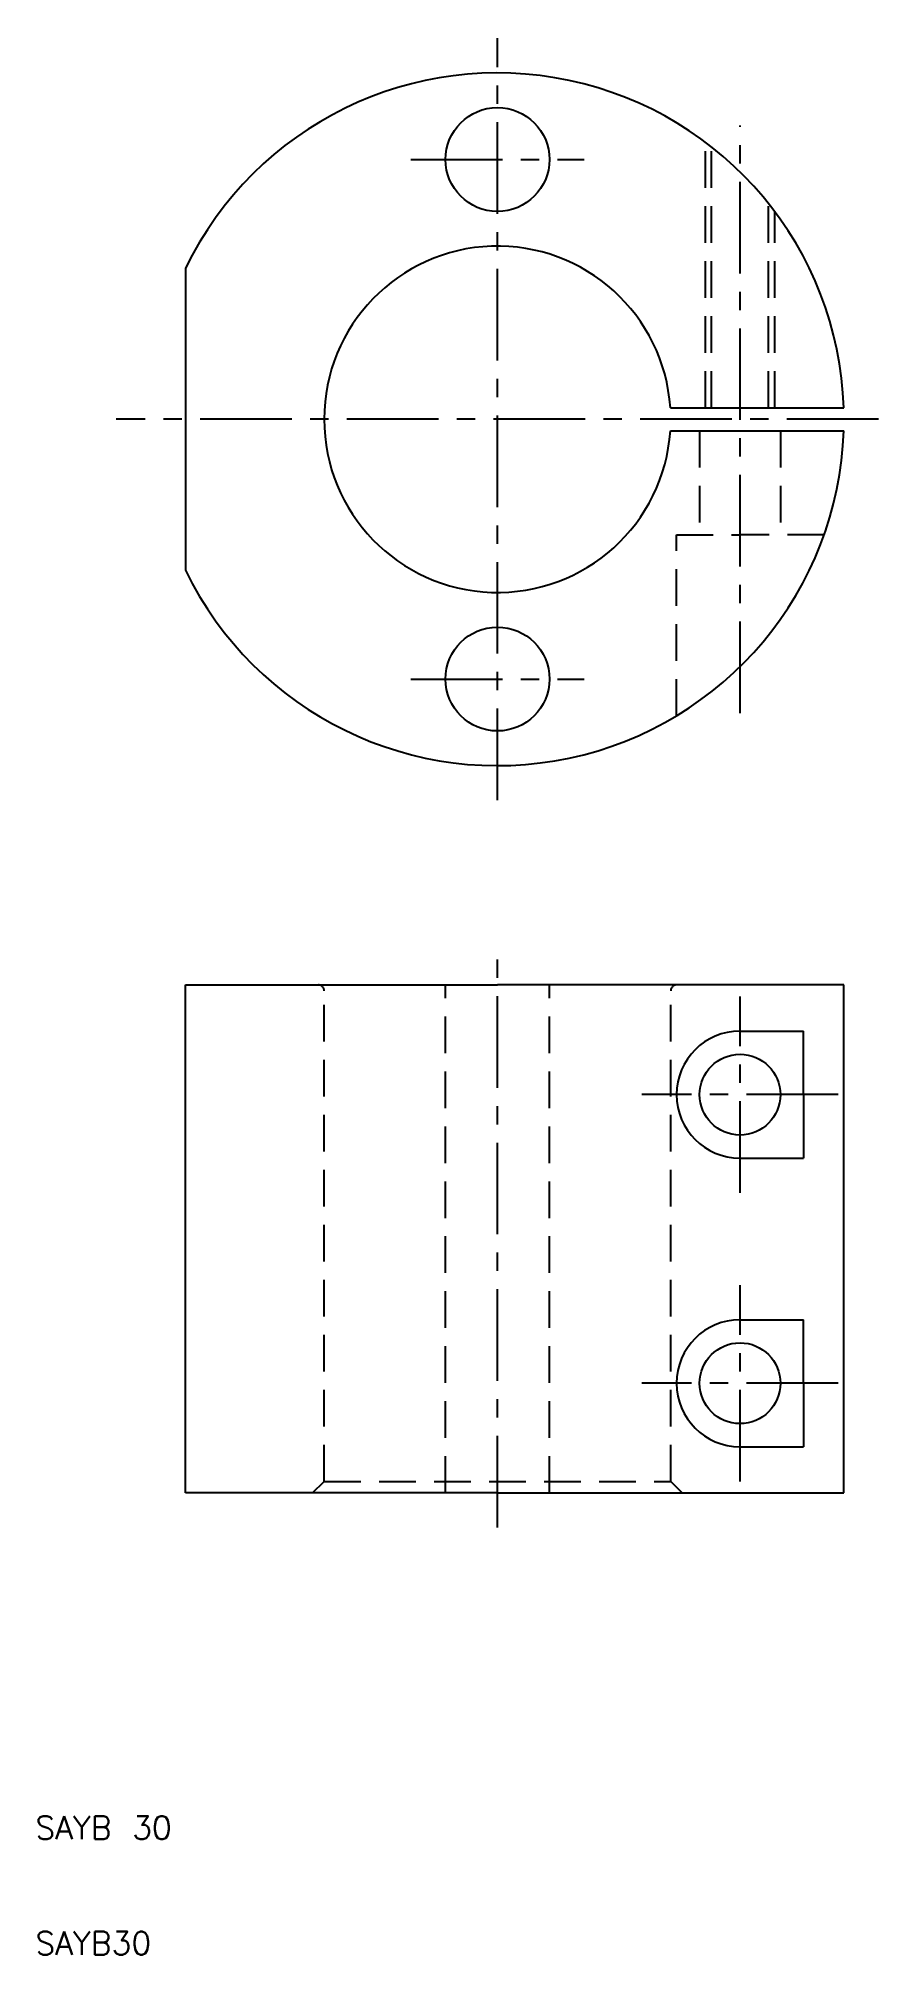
# Model space of a CAD drawing. Extents: x 10 to 83, y 10 to 176.
import ezdxf

# ---------------------------------------------------------------- set-up
doc = ezdxf.new("R2010")
doc.units = 0
doc.header["$LTSCALE"] = 0.25
doc.linetypes.add('CENTER', pattern=[50.8, 31.75, -6.35, 6.35, -6.35])
doc.linetypes.add('DASHED', pattern=[19.05, 12.7, -6.35])
doc.layers.get('0').update_dxf_attribs({"linetype": 'CONTINUOUS'})
doc.layers.add('CENTER', color=1, linetype='CENTER')
doc.styles.get("Standard").update_dxf_attribs({"font": 'txt.shx', "bigfont": 'extfont.shx'})

msp = doc.modelspace()

# ---------------------------------------------------------------- linework, layer by layer
at = {"color": 3, "linetype": 'DASHED'}
for p, q in [((68, 144), (68, 167)), ((68.54, 144), (68.54, 166.58)), ((73.46, 144), (73.46, 161.7)), ((74, 144), (74, 161)), ((67.5, 142), (67.5, 133)), ((74.5, 142), (74.5, 133)), ((65.5, 117.31), (65.5, 133)), ((65.5, 133), (71, 133)), ((78.28, 133), (71, 133)), ((35, 51), (35, 93.5)), ((45.5, 50), (45.5, 94)), ((54.5, 50), (54.5, 94)), ((65, 51), (65, 93.5)), ((34, 50), (35, 51)), ((35, 51), (65, 51)), ((65, 51), (66, 50))]:
    msp.add_line(p, q, dxfattribs=at)
for p, q in [((23, 156.08), (23, 129.92)), ((64.97, 144), (79.98, 144)), ((64.97, 142), (79.98, 142)), ((23, 50), (23, 94)), ((23, 94), (50, 94)), ((80, 94), (50, 94)), ((80, 50), (80, 94)), ((71, 90), (76.5, 90)), ((76.5, 84.5), (76.5, 90)), ((76.5, 84.5), (76.5, 79)), ((71, 79), (76.5, 79)), ((71, 65), (76.5, 65)), ((76.5, 59.5), (76.5, 65)), ((76.5, 59.5), (76.5, 54)), ((71, 54), (76.5, 54)), ((50, 50), (23, 50)), ((50, 50), (80, 50))]:
    msp.add_line(p, q)
for centre, radius in [((50, 165.5), 4.5), ((50, 120.5), 4.5), ((71, 84.5), 3.5), ((71, 59.5), 3.5)]:
    msp.add_circle(centre, radius)
for centre, radius, start, end in [((50, 143), 30, 1.9102, 154.1581), ((50, 143), 15, 3.8226, 356.1774), ((50, 143), 30, 205.8419, 358.0898), ((71, 84.5), 5.5, 90, 270), ((71, 59.5), 5.5, 90, 270)]:
    msp.add_arc(centre, radius, start, end)
for centre, start, end in [((34.5, 93.5), 0, 90), ((65.5, 93.5), 90, 180)]:
    msp.add_arc(centre, 0.5, start, end, dxfattribs=at)
at = {"layer": 'CENTER', "color": 1, "linetype": 'CENTER'}
for p, q in [((50, 110), (50, 176)), ((71, 117.54), (71, 168.46)), ((42.5, 165.5), (57.5, 165.5)), ((83, 143), (17, 143)), ((42.5, 120.5), (57.5, 120.5)), ((50, 47), (50, 97)), ((71, 76), (71, 93)), ((79.5, 84.5), (62.5, 84.5)), ((71, 51), (71, 68)), ((79.5, 59.5), (62.5, 59.5))]:
    msp.add_line(p, q, dxfattribs=at)

# ---------------------------------------------------------------- texts
for s, p in [('SAYB 30', (10, 20)), ('SAYB30', (10, 10))]:
    msp.add_text(s, height=2).set_placement(p)

doc.saveas('drawing.dxf')
